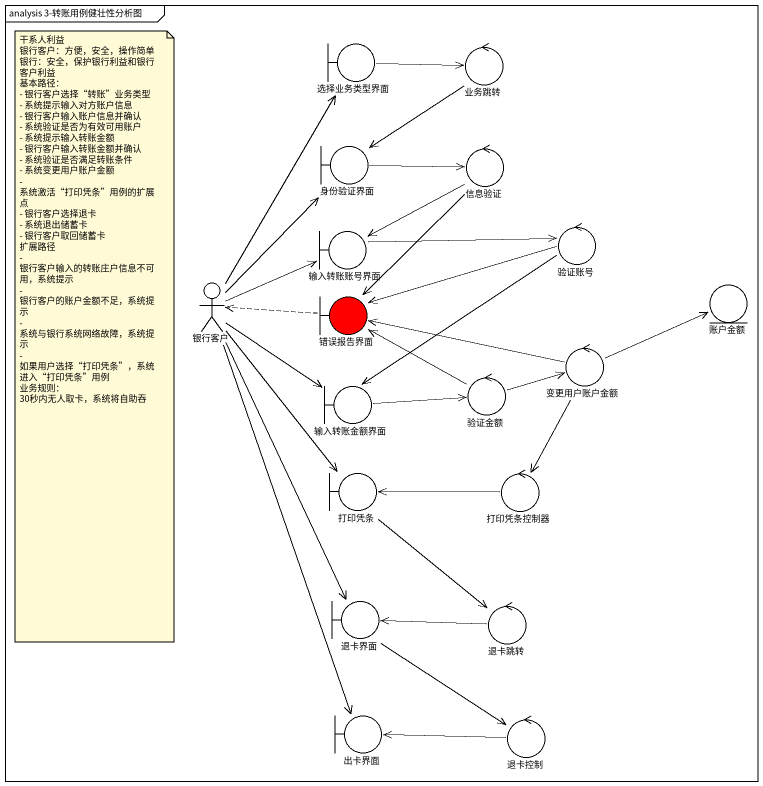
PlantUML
@startuml
mainframe analysis 3-转账用例健壮性分析图
boundary 选择业务类型界面
control 业务跳转
boundary 身份验证界面
control 信息验证
boundary 输入转账账号界面
control 验证账号
actor 银行客户
entity 账户金额
boundary 错误报告界面 #FF0000
control 变更用户账户金额
boundary 输入转账金额界面
control 验证金额
boundary 打印凭条
control 打印凭条控制器
boundary 退卡界面
control 退卡跳转
boundary 出卡界面
control 退卡控制
选择业务类型界面 -right-> 业务跳转
业务跳转 --> 身份验证界面
身份验证界面 -right-> 信息验证
信息验证 --> 输入转账账号界面
信息验证 --> 错误报告界面
输入转账账号界面 -right-> 验证账号
验证账号 -left-> 错误报告界面
验证账号 --> 输入转账金额界面
银行客户 -up-> 选择业务类型界面
银行客户 -up-> 身份验证界面
银行客户 -right-> 输入转账账号界面
银行客户 --> 输入转账金额界面
银行客户 --> 打印凭条
银行客户 --> 退卡界面
银行客户 --> 出卡界面
错误报告界面 .left.> 银行客户
变更用户账户金额 -right-> 账户金额
变更用户账户金额 -left-> 错误报告界面
变更用户账户金额 --> 打印凭条控制器
输入转账金额界面 -right-> 验证金额
验证金额 -left-> 错误报告界面
验证金额 -right-> 变更用户账户金额
打印凭条 --> 退卡跳转
打印凭条控制器 -left-> 打印凭条
退卡界面 --> 退卡控制
退卡跳转 -left-> 退卡界面
退卡控制 -left-> 出卡界面
note as N1
  干系人利益
  银行客户：方便，安全，操作简单
  银行：安全，保护银行利益和银行客户利益
  基本路径：
  - 银行客户选择“转账”业务类型
  - 系统提示输入对方账户信息
  - 银行客户输入账户信息并确认
  - 系统验证是否为有效可用账户
  - 系统提示输入转账金额
  - 银行客户输入转账金额并确认
  - 系统验证是否满足转账条件
  - 系统变更用户账户金额
  - 系统激活“打印凭条”用例的扩展点
  - 银行客户选择退卡
  - 系统退出储蓄卡
  - 银行客户取回储蓄卡
  扩展路径
  - 银行客户输入的转账庄户信息不可用，系统提示
  - 银行客户的账户金额不足，系统提示
  - 系统与银行系统网络故障，系统提示
  - 如果用户选择“打印凭条”，系统进入“打印凭条”用例
  业务规则：
  30秒内无人取卡，系统将自助吞
end note
@enduml
